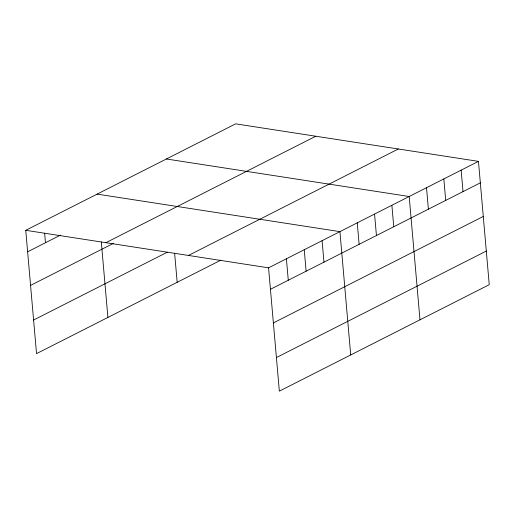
<?xml version="1.0" encoding="UTF-8"?>
<svg xmlns="http://www.w3.org/2000/svg" width="515" height="515" viewBox="0 0 515 515"><rect width="100%" height="100%" fill="white"/><g stroke="black" fill="none" stroke-linecap="round" stroke-linejoin="round"><path stroke-width="0.77" d="M220.813 260.165L36.539 353.631L25.75 230.314L235.651 123.851L478.461 161.369L489.25 284.686L279.349 391.149L268.56 267.832L478.461 161.369M27.63 251.784L60.455 235.13M105.878 242.7L315.779 136.23M30.565 285.394L113.712 243.222M33.597 320.021L167.304 252.202M188.432 255.453L398.333 148.99M270.439 289.295L480.341 182.831M273.375 322.911L483.282 216.442M276.407 357.539L486.308 251.069M166.384 158.987L409.193 196.505L419.983 319.815M97.116 194.116L339.926 231.634L350.715 354.951M25.75 230.314L268.56 267.832M461.144 170.15L463.024 191.619M443.827 178.937L445.707 200.399M426.51 187.718L428.39 209.18M391.876 205.285L393.756 226.748M374.56 214.073L376.439 235.535M357.243 222.853L359.122 244.316M322.087 240.685L323.961 262.148M304.243 249.736L306.122 271.199M286.398 258.788L288.278 280.25M174.649 253.489L177.173 282.297M101.307 241.992L107.905 317.433M44.638 233.192L45.468 242.732"/></g></svg>
